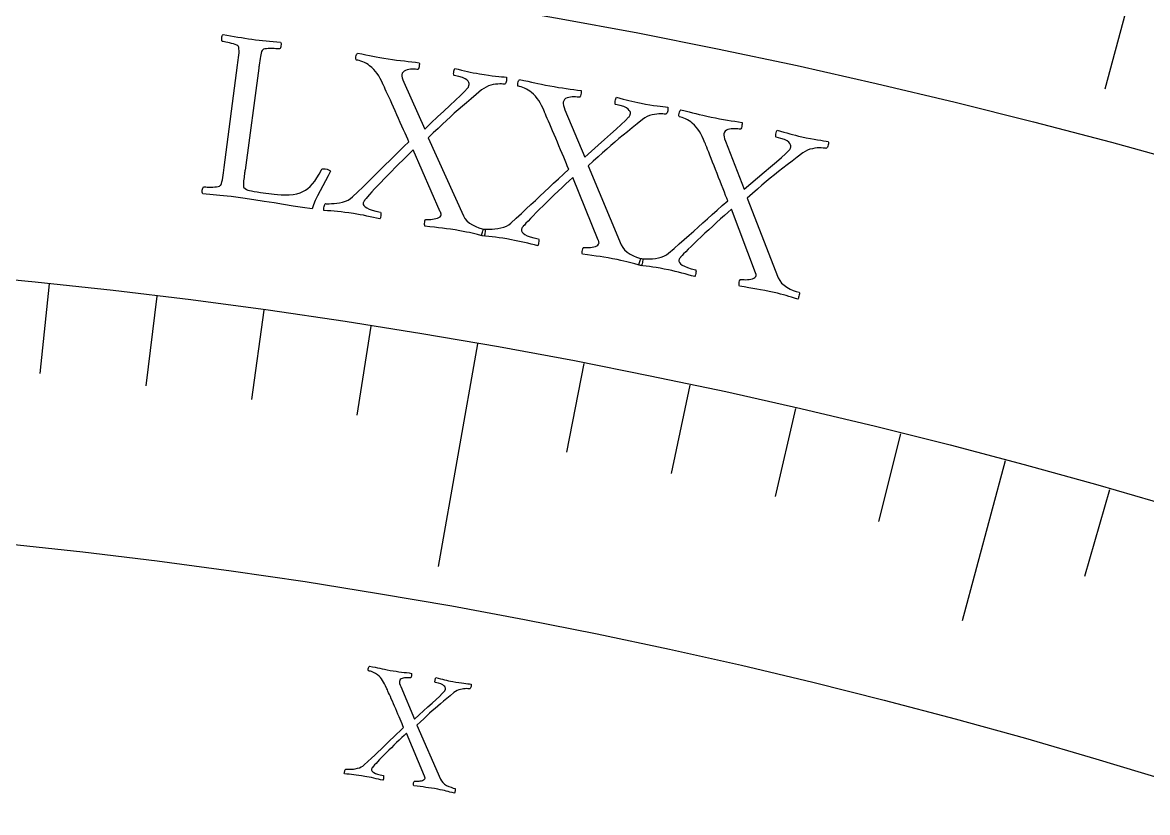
# Model space of a CAD drawing. Header units: millimetres. Extents: x -92 to 92, y -92 to 120.
# Drawn here: x 8.39 to 23.59, y 76.11 to 86.79 of the extents above; entities that cross this region are included whole.
import ezdxf

# ---------------------------------------------------------------- set-up
doc = ezdxf.new("R2010")
doc.units = ezdxf.units.MM
for name, color, linetype in [('ENGRAVE', 7, 'Continuous'), ('ENGRAVE_FINE', 8, 'Continuous'), ('TEXT', 5, 'Continuous')]:
    doc.layers.add(name, color=color, linetype=linetype)

msp = doc.modelspace()

# ---------------------------------------------------------------- linework, layer by layer
at = {"layer": 'ENGRAVE'}
for points in [[(23.4619, 87.5612), (23.0131, 85.8859)], [(14.5365, 82.4407), (14.0065, 79.4346)], [(21.6664, 80.8601), (21.087, 78.6978)]]:
    msp.add_lwpolyline(points, dxfattribs=at)
for radius in [90.65, 90.65, 88.2219, 83.7125, 83.7125, 80.1513]:
    msp.add_circle((0, 0), radius, dxfattribs=at)
at = {"layer": 'ENGRAVE_FINE'}
for points in [[(8.7503, 83.2539), (8.6227, 82.0396)], [(10.202, 83.0885), (10.0532, 81.8766)], [(11.6505, 82.8978), (11.4806, 81.6887)], [(13.0955, 82.6819), (12.9045, 81.4759)], [(15.9731, 82.1745), (15.7401, 80.9759)], [(17.4048, 81.8832), (17.1509, 80.6889)], [(18.8312, 81.567), (18.5565, 80.3772)], [(20.2519, 81.2259), (19.9565, 80.0411)], [(23.0743, 80.4696), (22.7377, 79.2959)]]:
    msp.add_lwpolyline(points, dxfattribs=at)
at = {"layer": 'TEXT'}
for points in [[(11.3949, 84.7875), (11.3944, 84.7838), (11.3938, 84.7792), (11.3931, 84.7739), (11.3922, 84.7676), (11.3901, 84.7516), (11.3876, 84.7333), (11.3848, 84.7127), (11.3818, 84.6898), (11.3788, 84.6663), (11.3764, 84.6437), (11.3746, 84.6222), (11.3733, 84.6016), (11.3729, 84.5835), (11.374, 84.5695), (11.3764, 84.5594), (11.3802, 84.5534), (11.3962, 84.5407), (11.4143, 84.5299), (11.4346, 84.5211), (11.4571, 84.5144), (11.4841, 84.5085), (11.5179, 84.5023), (11.5586, 84.4958), (11.6062, 84.489), (11.7872, 84.4639), (11.8345, 84.4587), (11.8846, 84.4558), (11.9372, 84.4552), (11.9925, 84.457), (12.0466, 84.4618), (12.0956, 84.4705), (12.1395, 84.4831), (12.1783, 84.4996), (12.2108, 84.519), (12.2429, 84.5426), (12.2746, 84.5705), (12.3059, 84.6027), (12.3367, 84.6404), (12.3671, 84.6849), (12.397, 84.7363), (12.4265, 84.7945), (12.4332, 84.8024), (12.4436, 84.8072), (12.4577, 84.8089), (12.4757, 84.8075), (12.5027, 84.8023), (12.5245, 84.7953), (12.5409, 84.7865), (12.552, 84.776), (12.5185, 84.7123), (12.4836, 84.6467), (12.4475, 84.5792), (12.41, 84.5098), (12.3747, 84.4417), (12.345, 84.3783), (12.3207, 84.3196), (12.3021, 84.2655), (12.1727, 84.2847), (12.0437, 84.3045), (11.9153, 84.3249), (11.7874, 84.3458), (11.6556, 84.3671), (11.5153, 84.3884), (11.3667, 84.4098), (11.2098, 84.4313), (11.1553, 84.4382), (11.1035, 84.444), (11.0546, 84.4489), (11.0085, 84.4527), (10.9634, 84.4563), (10.9175, 84.4607), (10.8709, 84.4658), (10.8236, 84.4715), (10.8189, 84.4801), (10.8165, 84.491), (10.8162, 84.5041), (10.818, 84.5194), (10.8213, 84.5346), (10.8253, 84.5471), (10.83, 84.557), (10.8355, 84.5643), (10.8475, 84.5631), (10.8636, 84.562), (10.884, 84.5609), (10.9086, 84.56), (10.935, 84.5596), (10.961, 84.5604), (10.9864, 84.5622), (11.0114, 84.5652), (11.0334, 84.5693), (11.0499, 84.5745), (11.0609, 84.5809), (11.0664, 84.5884), (11.075, 84.6089), (11.0826, 84.6326), (11.0892, 84.6593), (11.0947, 84.6891), (11.0996, 84.7211), (11.1045, 84.7544), (11.1093, 84.789), (11.1141, 84.8248), (11.2952, 86.2066), (11.2998, 86.2425), (11.304, 86.2774), (11.3079, 86.3114), (11.3115, 86.3443), (11.3139, 86.3753), (11.3145, 86.4033), (11.3132, 86.4284), (11.31, 86.4507), (11.3067, 86.4606), (11.2976, 86.47), (11.2825, 86.4789), (11.2617, 86.4873), (11.2376, 86.4952), (11.2127, 86.5025), (11.1871, 86.5093), (11.1609, 86.5155), (11.1363, 86.5209), (11.1158, 86.5251), (11.0995, 86.5282), (11.0874, 86.53), (11.0838, 86.5385), (11.0817, 86.5493), (11.0809, 86.5624), (11.0815, 86.5779), (11.0836, 86.5933), (11.0872, 86.6059), (11.0924, 86.6157), (11.0992, 86.6228), (11.1494, 86.6146), (11.1991, 86.6062), (11.2484, 86.5976), (11.2972, 86.5888), (11.3456, 86.5803), (11.3937, 86.5724), (11.4414, 86.5651), (11.4888, 86.5586), (11.5374, 86.5524), (11.5855, 86.5469), (11.633, 86.5421), (11.6799, 86.538), (11.7271, 86.5341), (11.7753, 86.5297), (11.8246, 86.525), (11.8749, 86.5199), (11.8796, 86.5113), (11.882, 86.5004), (11.8823, 86.4873), (11.8803, 86.472), (11.8768, 86.4568), (11.8726, 86.4443), (11.8677, 86.4345), (11.8621, 86.4272), (11.8499, 86.4286), (11.8334, 86.4299), (11.8125, 86.4312), (11.7874, 86.4324), (11.7605, 86.4332), (11.7344, 86.4333), (11.709, 86.4326), (11.6844, 86.4312), (11.6626, 86.4285), (11.6457, 86.4238), (11.6336, 86.4172), (11.6265, 86.4087), (11.6196, 86.3915), (11.6134, 86.3716), (11.6079, 86.3492), (11.6031, 86.3241), (11.5987, 86.2971), (11.5944, 86.2688), (11.5901, 86.2393), (11.5859, 86.2084), (11.5852, 86.2035), (11.5845, 86.1985), (11.5839, 86.1935), (11.5832, 86.1886), (11.5825, 86.1836), (11.5819, 86.1786), (11.5812, 86.1737), (11.5805, 86.1687)], [(13.327, 86.2947), (13.3863, 86.2858), (13.4432, 86.2779), (13.4976, 86.271), (13.5496, 86.2651), (13.6002, 86.2595), (13.6503, 86.2538), (13.6999, 86.248), (13.7491, 86.2419), (13.7508, 86.2332), (13.751, 86.2213), (13.7499, 86.2063), (13.7474, 86.1881), (13.7438, 86.1709), (13.7393, 86.1589), (13.734, 86.1521), (13.7277, 86.1506), (13.7144, 86.1522), (13.698, 86.1532), (13.6785, 86.1537), (13.6559, 86.1535), (13.632, 86.1523), (13.6088, 86.1492), (13.5861, 86.1443), (13.564, 86.1376), (13.5445, 86.1283), (13.5296, 86.1156), (13.5193, 86.0993), (13.5136, 86.0796), (13.513, 86.0596), (13.517, 86.0359), (13.5256, 86.0085), (13.5388, 85.9775), (13.8241, 85.3431), (13.912, 85.4272), (13.9979, 85.5086), (14.0819, 85.5873), (14.1638, 85.6634), (14.2394, 85.734), (14.3043, 85.7967), (14.3585, 85.8514), (14.402, 85.8981), (14.4079, 85.9056), (14.4127, 85.9133), (14.4165, 85.9211), (14.4193, 85.9291), (14.4213, 85.9364), (14.4227, 85.9421), (14.4237, 85.9462), (14.4243, 85.9486), (14.4238, 85.961), (14.4184, 85.975), (14.4081, 85.9907), (14.3929, 86.0081), (14.3689, 86.0254), (14.3321, 86.0411), (14.2826, 86.0551), (14.2202, 86.0673), (14.2163, 86.0718), (14.2142, 86.0806), (14.2139, 86.0934), (14.2153, 86.1104), (14.2179, 86.1281), (14.2211, 86.1429), (14.2249, 86.1549), (14.2293, 86.164), (14.2761, 86.153), (14.3202, 86.1426), (14.3615, 86.1329), (14.4002, 86.1238), (14.4385, 86.1151), (14.4788, 86.1068), (14.5211, 86.0987), (14.5654, 86.0909), (14.6267, 86.0809), (14.683, 86.0726), (14.7345, 86.0659), (14.7811, 86.0609), (14.8233, 86.0568), (14.8617, 86.0529), (14.8963, 86.0493), (14.927, 86.0459), (14.9286, 86.0376), (14.9293, 86.0268), (14.9288, 86.0138), (14.9273, 85.9983), (14.9243, 85.983), (14.9194, 85.97), (14.9125, 85.9596), (14.9037, 85.9516), (14.8945, 85.9526), (14.8803, 85.9535), (14.8611, 85.9542), (14.837, 85.9546), (14.8095, 85.9539), (14.7803, 85.9508), (14.7495, 85.9455), (14.7169, 85.938), (14.684, 85.9274), (14.652, 85.9131), (14.6208, 85.895), (14.5905, 85.8731), (14.5185, 85.8116), (14.4513, 85.7543), (14.3891, 85.7012), (14.3317, 85.6524), (14.277, 85.6054), (14.2229, 85.5579), (14.1695, 85.5098), (14.1167, 85.4611), (14.0618, 85.4099), (14.0025, 85.3538), (13.9385, 85.2929), (13.8701, 85.2273), (14.3454, 84.1724), (14.3659, 84.1358), (14.3934, 84.1031), (14.4279, 84.0743), (14.4693, 84.0494), (14.5136, 84.0284), (14.5563, 84.0115), (14.5977, 83.9986), (14.6377, 83.9897), (14.6405, 83.981), (14.6413, 83.9696), (14.6402, 83.9556), (14.6372, 83.9389), (14.6335, 83.9228), (14.6302, 83.9105), (14.6273, 83.9018), (14.6249, 83.897), (14.5797, 83.9081), (14.5377, 83.9185), (14.4989, 83.928), (14.4634, 83.9368), (14.4276, 83.9452), (14.388, 83.9536), (14.3447, 83.962), (14.2975, 83.9703), (14.2325, 83.981), (14.1717, 83.9904), (14.1151, 83.9983), (14.0627, 84.0049), (14.0103, 84.011), (13.9534, 84.0176), (13.8923, 84.0247), (13.8268, 84.0322), (13.8224, 84.0414), (13.8203, 84.0536), (13.8202, 84.0688), (13.8224, 84.0871), (13.8261, 84.1043), (13.8306, 84.1162), (13.8359, 84.123), (13.842, 84.1245), (13.8535, 84.1233), (13.8682, 84.1227), (13.8862, 84.1229), (13.9075, 84.1239), (13.9303, 84.1259), (13.9527, 84.1295), (13.9747, 84.1346), (13.9963, 84.1413), (14.0154, 84.1497), (14.0297, 84.1599), (14.0393, 84.172), (14.0442, 84.1859), (14.0445, 84.1895), (14.0442, 84.1939), (14.0435, 84.199), (14.0423, 84.2048), (14.0406, 84.2107), (14.0387, 84.216), (14.0364, 84.2207), (14.0338, 84.2249), (13.6667, 85.0638), (13.6216, 85.0206), (13.5747, 84.9749), (13.526, 84.9267), (13.4754, 84.8761), (13.4244, 84.8244), (13.3741, 84.7733), (13.3245, 84.7226), (13.2758, 84.6724), (13.2291, 84.6239), (13.1859, 84.5782), (13.1461, 84.5354), (13.1098, 84.4954), (13.0779, 84.4597), (13.0517, 84.43), (13.0309, 84.4061), (13.0158, 84.3882), (13.0133, 84.3847), (13.0104, 84.3806), (13.0069, 84.3756), (13.0028, 84.3699), (12.9989, 84.3635), (12.9957, 84.3566), (12.9933, 84.3492), (12.9917, 84.3412), (12.9929, 84.3261), (13.0013, 84.3105), (13.0166, 84.2945), (13.0391, 84.2781), (13.0702, 84.2621), (13.1117, 84.2478), (13.1635, 84.2349), (13.2256, 84.2236), (13.2287, 84.2149), (13.2304, 84.2034), (13.2306, 84.1892), (13.2293, 84.1723), (13.227, 84.1559), (13.2243, 84.1435), (13.2212, 84.1349), (13.2176, 84.1301), (13.1737, 84.1403), (13.1293, 84.1503), (13.0844, 84.1602), (13.0391, 84.1698), (12.9938, 84.1791), (12.9487, 84.1876), (12.904, 84.1954), (12.8595, 84.2025), (12.7994, 84.2114), (12.7437, 84.2189), (12.6924, 84.225), (12.6456, 84.2299), (12.6005, 84.234), (12.5545, 84.238), (12.5077, 84.2419), (12.4601, 84.2457), (12.4589, 84.2555), (12.4595, 84.2673), (12.4619, 84.2812), (12.466, 84.2972), (12.4707, 84.3124), (12.4746, 84.3242), (12.4779, 84.3325), (12.4803, 84.3373), (12.4904, 84.3365), (12.5075, 84.3362), (12.5315, 84.3363), (12.5625, 84.3369), (12.5979, 84.3388), (12.6348, 84.343), (12.6734, 84.3495), (12.7136, 84.3582), (12.7526, 84.3699), (12.7878, 84.3854), (12.8192, 84.4046), (12.8468, 84.4276), (12.9181, 84.4962), (12.9861, 84.5618), (13.0507, 84.6246), (13.1121, 84.6844), (13.1718, 84.7429), (13.2313, 84.8016), (13.2908, 84.8605), (13.3501, 84.9195), (13.4108, 84.9799), (13.4743, 85.0425), (13.5405, 85.1073), (13.6096, 85.1745), (13.595, 85.2091), (13.5783, 85.2476), (13.5594, 85.29), (13.5383, 85.3364), (13.516, 85.3853), (13.4934, 85.4353), (13.4706, 85.4864), (13.4474, 85.5386), (13.4244, 85.5904), (13.4019, 85.6404), (13.38, 85.6887), (13.3586, 85.7351), (13.3384, 85.7786), (13.3202, 85.818), (13.3038, 85.8533), (13.2894, 85.8845), (13.2776, 85.91), (13.2691, 85.9282), (13.2641, 85.9392), (13.2624, 85.9428), (13.2422, 85.9876), (13.2219, 86.0277), (13.2015, 86.0631), (13.181, 86.0939), (13.1592, 86.122), (13.1349, 86.1492), (13.1081, 86.1754), (13.0788, 86.2008), (13.0581, 86.2165), (13.0357, 86.2306), (13.0115, 86.243), (12.9855, 86.2538), (12.9601, 86.2628), (12.9377, 86.2698), (12.9181, 86.275), (12.9015, 86.2782), (12.896, 86.2815), (12.8929, 86.2896), (12.8923, 86.3024), (12.894, 86.3199), (12.8976, 86.3379), (12.9023, 86.3524), (12.9083, 86.3634), (12.9154, 86.3707), (12.9735, 86.3602), (13.0271, 86.3502), (13.0763, 86.3405), (13.121, 86.3313), (13.1657, 86.3223), (13.215, 86.3131), (13.2688, 86.3039), (13.327, 86.2947)], [(15.5141, 85.9284), (15.5732, 85.918), (15.6298, 85.9087), (15.6841, 85.9004), (15.7359, 85.8931), (15.7863, 85.8863), (15.8363, 85.8794), (15.8858, 85.8722), (15.9348, 85.865), (15.9362, 85.8562), (15.9361, 85.8443), (15.9347, 85.8293), (15.9317, 85.8112), (15.9277, 85.7941), (15.9229, 85.7822), (15.9173, 85.7756), (15.911, 85.7742), (15.8978, 85.7761), (15.8814, 85.7776), (15.8619, 85.7785), (15.8393, 85.779), (15.8155, 85.7783), (15.7921, 85.7758), (15.7693, 85.7715), (15.747, 85.7654), (15.7273, 85.7566), (15.7121, 85.7442), (15.7014, 85.7282), (15.6952, 85.7086), (15.6941, 85.6887), (15.6975, 85.6649), (15.7054, 85.6373), (15.7178, 85.606), (15.9869, 84.9645), (16.0769, 85.0464), (16.1649, 85.1256), (16.2508, 85.2021), (16.3346, 85.2761), (16.412, 85.3448), (16.4785, 85.4058), (16.5341, 85.4591), (16.5787, 85.5047), (16.5848, 85.512), (16.5898, 85.5196), (16.5938, 85.5273), (16.5968, 85.5352), (16.5989, 85.5425), (16.6006, 85.5481), (16.6017, 85.5521), (16.6023, 85.5546), (16.6021, 85.567), (16.597, 85.5811), (16.5872, 85.5971), (16.5724, 85.6148), (16.5489, 85.6328), (16.5125, 85.6494), (16.4633, 85.6646), (16.4013, 85.6784), (16.3975, 85.6831), (16.3956, 85.6918), (16.3956, 85.7047), (16.3975, 85.7217), (16.4005, 85.7393), (16.4041, 85.754), (16.4082, 85.7659), (16.4128, 85.7749), (16.4593, 85.7627), (16.5031, 85.7512), (16.5442, 85.7404), (16.5826, 85.7303), (16.6207, 85.7207), (16.6608, 85.7113), (16.7029, 85.7022), (16.747, 85.6932), (16.808, 85.6817), (16.8641, 85.672), (16.9154, 85.664), (16.9618, 85.6578), (17.0039, 85.6526), (17.0422, 85.6478), (17.0767, 85.6433), (17.1073, 85.6391), (17.1087, 85.6307), (17.1091, 85.62), (17.1083, 85.6069), (17.1064, 85.5915), (17.103, 85.5762), (17.0978, 85.5634), (17.0906, 85.5532), (17.0816, 85.5454), (17.0724, 85.5467), (17.0583, 85.5479), (17.0391, 85.5491), (17.015, 85.5501), (16.9875, 85.5501), (16.9582, 85.5478), (16.9273, 85.5433), (16.8946, 85.5365), (16.8614, 85.5268), (16.829, 85.5133), (16.7973, 85.496), (16.7665, 85.4749), (16.6929, 85.4152), (16.6244, 85.3596), (16.5608, 85.3082), (16.5022, 85.2608), (16.4463, 85.2152), (16.3911, 85.1691), (16.3364, 85.1224), (16.2824, 85.0751), (16.2263, 85.0252), (16.1655, 84.9707), (16.1, 84.9115), (16.0299, 84.8476), (16.4783, 83.7809), (16.4979, 83.7438), (16.5246, 83.7105), (16.5583, 83.6808), (16.5991, 83.6548), (16.6427, 83.6328), (16.6851, 83.6147), (16.7261, 83.6008), (16.7658, 83.5909), (16.7684, 83.5821), (16.769, 83.5707), (16.7676, 83.5567), (16.7641, 83.5401), (16.76, 83.5241), (16.7563, 83.5119), (16.7532, 83.5033), (16.7507, 83.4985), (16.7058, 83.5108), (16.6641, 83.5222), (16.6256, 83.5328), (16.5903, 83.5425), (16.5547, 83.5517), (16.5154, 83.5611), (16.4722, 83.5706), (16.4253, 83.5802), (16.3606, 83.5925), (16.3001, 83.6034), (16.2437, 83.6128), (16.1915, 83.6207), (16.1392, 83.6281), (16.0825, 83.6362), (16.0216, 83.6448), (15.9563, 83.6539), (15.9522, 83.6632), (15.9503, 83.6755), (15.9507, 83.6907), (15.9533, 83.709), (15.9574, 83.726), (15.9622, 83.7379), (15.9677, 83.7445), (15.9739, 83.7459), (15.9853, 83.7443), (16, 83.7434), (16.018, 83.7432), (16.0394, 83.7436), (16.0622, 83.745), (16.0846, 83.7481), (16.1067, 83.7526), (16.1285, 83.7588), (16.1478, 83.7666), (16.1624, 83.7765), (16.1723, 83.7883), (16.1775, 83.8021), (16.1779, 83.8057), (16.1778, 83.8101), (16.1772, 83.8152), (16.1761, 83.8211), (16.1746, 83.827), (16.1728, 83.8323), (16.1706, 83.8371), (16.1681, 83.8413), (15.8224, 84.6893), (15.7763, 84.6472), (15.7282, 84.6028), (15.6783, 84.5558), (15.6265, 84.5065), (15.5741, 84.4561), (15.5226, 84.4063), (15.4718, 84.3569), (15.4217, 84.308), (15.3739, 84.2607), (15.3295, 84.2161), (15.2887, 84.1743), (15.2513, 84.1352), (15.2186, 84.1004), (15.1915, 84.0713), (15.1702, 84.048), (15.1546, 84.0304), (15.1521, 84.0271), (15.149, 84.0229), (15.1454, 84.0181), (15.1412, 84.0125), (15.1371, 84.0062), (15.1338, 83.9994), (15.1312, 83.992), (15.1293, 83.984), (15.1302, 83.9689), (15.1381, 83.9532), (15.1531, 83.9368), (15.1751, 83.9198), (15.2058, 83.903), (15.2469, 83.8876), (15.2984, 83.8735), (15.3602, 83.8606), (15.3631, 83.8518), (15.3645, 83.8403), (15.3643, 83.8261), (15.3626, 83.8092), (15.3599, 83.7929), (15.3569, 83.7805), (15.3535, 83.772), (15.3498, 83.7674), (15.3061, 83.7786), (15.262, 83.7898), (15.2174, 83.8007), (15.1724, 83.8116), (15.1273, 83.8219), (15.0825, 83.8316), (15.0379, 83.8406), (14.9937, 83.8488), (14.9338, 83.8592), (14.8783, 83.8681), (14.8272, 83.8755), (14.7805, 83.8816), (14.7355, 83.8868), (14.6897, 83.892), (14.643, 83.8971), (14.5955, 83.9021), (14.5945, 83.9119), (14.5954, 83.9237), (14.5982, 83.9376), (14.6027, 83.9534), (14.6078, 83.9685), (14.612, 83.9802), (14.6154, 83.9884), (14.618, 83.9931), (14.6281, 83.9921), (14.6451, 83.9914), (14.6692, 83.9909), (14.7002, 83.9907), (14.7356, 83.9917), (14.7726, 83.9949), (14.8113, 84.0004), (14.8517, 84.0081), (14.8911, 84.0189), (14.9267, 84.0335), (14.9585, 84.0519), (14.9867, 84.0741), (15.0597, 84.1409), (15.1293, 84.2048), (15.1955, 84.2658), (15.2584, 84.3241), (15.3195, 84.3811), (15.3806, 84.4382), (15.4415, 84.4956), (15.5023, 84.5531), (15.5645, 84.6119), (15.6296, 84.6729), (15.6974, 84.736), (15.7682, 84.8014), (15.7545, 84.8364), (15.7387, 84.8753), (15.7209, 84.9182), (15.701, 84.9651), (15.68, 85.0145), (15.6587, 85.0651), (15.6371, 85.1167), (15.6153, 85.1695), (15.5936, 85.2219), (15.5724, 85.2725), (15.5517, 85.3212), (15.5315, 85.3682), (15.5124, 85.4122), (15.4952, 85.4521), (15.4797, 85.4878), (15.4661, 85.5194), (15.4549, 85.5451), (15.447, 85.5636), (15.4422, 85.5746), (15.4406, 85.5783), (15.4215, 85.6235), (15.4023, 85.6641), (15.3828, 85.7001), (15.3631, 85.7314), (15.342, 85.76), (15.3184, 85.7878), (15.2923, 85.8148), (15.2637, 85.8409), (15.2434, 85.8571), (15.2213, 85.8717), (15.1974, 85.8848), (15.1717, 85.8962), (15.1465, 85.9058), (15.1243, 85.9135), (15.1049, 85.9191), (15.0884, 85.9227), (15.083, 85.9262), (15.0801, 85.9344), (15.0797, 85.9472), (15.0819, 85.9646), (15.0859, 85.9825), (15.0911, 85.9969), (15.0973, 86.0077), (15.1046, 86.0149), (15.1624, 86.0029), (15.2157, 85.9915), (15.2646, 85.9806), (15.3091, 85.9702), (15.3536, 85.9601), (15.4026, 85.9497), (15.4561, 85.9392), (15.5141, 85.9284)], [(17.6913, 85.5067), (17.75, 85.4948), (17.8064, 85.4841), (17.8604, 85.4744), (17.9121, 85.4658), (17.9623, 85.4578), (18.012, 85.4495), (18.0613, 85.4411), (18.1102, 85.4326), (18.1113, 85.4238), (18.111, 85.4119), (18.1091, 85.397), (18.1057, 85.3789), (18.1013, 85.3619), (18.0962, 85.3502), (18.0904, 85.3437), (18.0841, 85.3425), (18.0709, 85.3448), (18.0546, 85.3466), (18.0351, 85.348), (18.0126, 85.3491), (17.9887, 85.349), (17.9653, 85.3471), (17.9424, 85.3434), (17.9199, 85.3378), (17.9, 85.3295), (17.8844, 85.3175), (17.8734, 85.3018), (17.8667, 85.2824), (17.8651, 85.2625), (17.8679, 85.2386), (17.8751, 85.2109), (17.8866, 85.1792), (18.1394, 84.5311), (18.2315, 84.6107), (18.3214, 84.6876), (18.4092, 84.762), (18.4949, 84.8337), (18.574, 84.9005), (18.642, 84.9598), (18.699, 85.0116), (18.7448, 85.0561), (18.751, 85.0633), (18.7562, 85.0707), (18.7604, 85.0783), (18.7636, 85.0862), (18.7659, 85.0934), (18.7677, 85.099), (18.7689, 85.103), (18.7695, 85.1054), (18.7697, 85.1178), (18.765, 85.1321), (18.7555, 85.1483), (18.7412, 85.1664), (18.7182, 85.1849), (18.6822, 85.2024), (18.6334, 85.2189), (18.5718, 85.2343), (18.5681, 85.239), (18.5665, 85.2478), (18.5668, 85.2607), (18.569, 85.2776), (18.5725, 85.2951), (18.5765, 85.3098), (18.5809, 85.3215), (18.5858, 85.3304), (18.6319, 85.317), (18.6754, 85.3044), (18.7162, 85.2926), (18.7544, 85.2815), (18.7922, 85.271), (18.8321, 85.2606), (18.8739, 85.2504), (18.9177, 85.2403), (18.9784, 85.2273), (19.0343, 85.2161), (19.0853, 85.2068), (19.1316, 85.1994), (19.1736, 85.1932), (19.2117, 85.1874), (19.246, 85.182), (19.2765, 85.177), (19.2778, 85.1686), (19.2779, 85.1579), (19.2768, 85.1449), (19.2745, 85.1295), (19.2707, 85.1143), (19.2651, 85.1017), (19.2577, 85.0916), (19.2485, 85.084), (19.2394, 85.0855), (19.2253, 85.0871), (19.2061, 85.0888), (19.182, 85.0905), (19.1545, 85.0911), (19.1252, 85.0895), (19.0941, 85.0858), (19.0613, 85.0799), (19.0279, 85.071), (18.9951, 85.0583), (18.9631, 85.0418), (18.9317, 85.0215), (18.8567, 84.9638), (18.7867, 84.9099), (18.7218, 84.8601), (18.662, 84.8142), (18.605, 84.7701), (18.5486, 84.7254), (18.4928, 84.6801), (18.4376, 84.6342), (18.3802, 84.5857), (18.3181, 84.5327), (18.2511, 84.4752), (18.1794, 84.4131), (18.6006, 83.3354), (18.6192, 83.2979), (18.645, 83.2638), (18.678, 83.2333), (18.7181, 83.2063), (18.7612, 83.1831), (18.8031, 83.1641), (18.8437, 83.1491), (18.8832, 83.1382), (18.8856, 83.1293), (18.8858, 83.1179), (18.884, 83.1039), (18.8802, 83.0875), (18.8756, 83.0716), (18.8717, 83.0594), (18.8684, 83.051), (18.8657, 83.0462), (18.8211, 83.0596), (18.7797, 83.0721), (18.7415, 83.0836), (18.7065, 83.0942), (18.6712, 83.1044), (18.6321, 83.1148), (18.5892, 83.1253), (18.5425, 83.1361), (18.4781, 83.1501), (18.4179, 83.1625), (18.3618, 83.1733), (18.3098, 83.1825), (18.2577, 83.1913), (18.2013, 83.2008), (18.1406, 83.2109), (18.0756, 83.2218), (18.0717, 83.2312), (18.0701, 83.2435), (18.0708, 83.2587), (18.0739, 83.2768), (18.0785, 83.2938), (18.0836, 83.3055), (18.0892, 83.312), (18.0954, 83.3132), (18.1068, 83.3114), (18.1215, 83.3101), (18.1395, 83.3094), (18.1608, 83.3092), (18.1837, 83.3101), (18.2062, 83.3126), (18.2284, 83.3166), (18.2504, 83.3222), (18.2698, 83.3295), (18.2847, 83.339), (18.2949, 83.3506), (18.3004, 83.3642), (18.3009, 83.3679), (18.3009, 83.3722), (18.3004, 83.3774), (18.2995, 83.3832), (18.2981, 83.3892), (18.2964, 83.3946), (18.2944, 83.3994), (18.2921, 83.4037), (17.968, 84.2602), (17.9208, 84.2193), (17.8716, 84.1761), (17.8205, 84.1304), (17.7675, 84.0824), (17.7139, 84.0334), (17.661, 83.9849), (17.609, 83.9368), (17.5577, 83.8892), (17.5087, 83.8431), (17.4632, 83.7997), (17.4213, 83.7589), (17.383, 83.7208), (17.3494, 83.6868), (17.3216, 83.6584), (17.2997, 83.6356), (17.2836, 83.6185), (17.281, 83.6152), (17.2778, 83.6111), (17.2741, 83.6064), (17.2698, 83.6009), (17.2655, 83.5947), (17.262, 83.588), (17.2592, 83.5807), (17.2572, 83.5728), (17.2577, 83.5576), (17.2652, 83.5417), (17.2797, 83.5249), (17.3013, 83.5073), (17.3316, 83.4898), (17.3723, 83.4734), (17.4234, 83.4579), (17.4848, 83.4435), (17.4875, 83.4346), (17.4886, 83.4231), (17.4881, 83.4089), (17.4859, 83.392), (17.4828, 83.3758), (17.4795, 83.3635), (17.4759, 83.3551), (17.4721, 83.3505), (17.4287, 83.3629), (17.3849, 83.3752), (17.3406, 83.3873), (17.2959, 83.3992), (17.251, 83.4108), (17.2065, 83.4216), (17.1622, 83.4316), (17.1182, 83.441), (17.0586, 83.4529), (17.0033, 83.4632), (16.9524, 83.472), (16.9059, 83.4792), (16.861, 83.4856), (16.8154, 83.4919), (16.7688, 83.4982), (16.7214, 83.5044), (16.7207, 83.5142), (16.7219, 83.526), (16.725, 83.5398), (16.73, 83.5555), (16.7354, 83.5705), (16.7399, 83.582), (16.7436, 83.5902), (16.7463, 83.5948), (16.7563, 83.5936), (16.7733, 83.5924), (16.7974, 83.5913), (16.8284, 83.5903), (16.8638, 83.5904), (16.9009, 83.5927), (16.9397, 83.5972), (16.9803, 83.6039), (17.0199, 83.6136), (17.0559, 83.6273), (17.0882, 83.6449), (17.1169, 83.6664), (17.1915, 83.7313), (17.2628, 83.7934), (17.3305, 83.8528), (17.3949, 83.9094), (17.4574, 83.9648), (17.5199, 84.0204), (17.5823, 84.0762), (17.6445, 84.1322), (17.7082, 84.1894), (17.7748, 84.2487), (17.8442, 84.3101), (17.9166, 84.3736), (17.9038, 84.4089), (17.889, 84.4482), (17.8723, 84.4916), (17.8536, 84.539), (17.8339, 84.5889), (17.8139, 84.64), (17.7936, 84.6922), (17.7731, 84.7455), (17.7528, 84.7984), (17.7329, 84.8495), (17.7134, 84.8988), (17.6944, 84.9463), (17.6765, 84.9908), (17.6602, 85.031), (17.6457, 85.0671), (17.6328, 85.099), (17.6224, 85.1251), (17.6149, 85.1437), (17.6104, 85.1549), (17.6089, 85.1586), (17.591, 85.2043), (17.5727, 85.2454), (17.5541, 85.2818), (17.5353, 85.3137), (17.5149, 85.3428), (17.4921, 85.3711), (17.4666, 85.3987), (17.4386, 85.4256), (17.4188, 85.4423), (17.397, 85.4575), (17.3735, 85.4711), (17.3481, 85.4832), (17.3232, 85.4935), (17.3011, 85.5017), (17.2819, 85.5078), (17.2655, 85.5119), (17.2602, 85.5155), (17.2575, 85.5237), (17.2575, 85.5365), (17.2601, 85.5539), (17.2646, 85.5717), (17.2701, 85.5859), (17.2765, 85.5966), (17.284, 85.6036), (17.3415, 85.5901), (17.3945, 85.5774), (17.4432, 85.5652), (17.4874, 85.5537), (17.5316, 85.5425), (17.5803, 85.5309), (17.6336, 85.5189), (17.6913, 85.5067)], [(13.3567, 78.029), (13.3972, 78.0223), (13.436, 78.0163), (13.4732, 78.011), (13.5087, 78.0063), (13.5433, 78.002), (13.5775, 77.9976), (13.6114, 77.9931), (13.6451, 77.9884), (13.6461, 77.9824), (13.6461, 77.9743), (13.6452, 77.9639), (13.6433, 77.9514), (13.6407, 77.9397), (13.6375, 77.9315), (13.6337, 77.9269), (13.6294, 77.9259), (13.6203, 77.9271), (13.6091, 77.928), (13.5957, 77.9285), (13.5803, 77.9286), (13.5639, 77.928), (13.5479, 77.9261), (13.5324, 77.923), (13.5171, 77.9186), (13.5037, 77.9124), (13.4933, 77.9038), (13.4861, 77.8927), (13.482, 77.8792), (13.4814, 77.8655), (13.4839, 77.8492), (13.4894, 77.8303), (13.4981, 77.8088), (13.687, 77.3699), (13.7481, 77.4268), (13.8079, 77.482), (13.8662, 77.5353), (13.9231, 77.5868), (13.9756, 77.6347), (14.0207, 77.6772), (14.0584, 77.7144), (14.0887, 77.7461), (14.0928, 77.7512), (14.0961, 77.7564), (14.0988, 77.7618), (14.1008, 77.7672), (14.1022, 77.7722), (14.1033, 77.7761), (14.104, 77.7789), (14.1044, 77.7806), (14.1041, 77.7891), (14.1006, 77.7988), (14.0937, 77.8097), (14.0835, 77.8217), (14.0672, 77.8339), (14.0421, 77.845), (14.0083, 77.855), (13.9658, 77.864), (13.9632, 77.8671), (13.9618, 77.8731), (13.9617, 77.882), (13.9628, 77.8937), (13.9648, 77.9058), (13.9671, 77.9159), (13.9698, 77.9241), (13.973, 77.9304), (14.0049, 77.9224), (14.0349, 77.9149), (14.0632, 77.9078), (14.0896, 77.9012), (14.1157, 77.8949), (14.1432, 77.8888), (14.1721, 77.8829), (14.2023, 77.8772), (14.2442, 77.8699), (14.2827, 77.8637), (14.3179, 77.8587), (14.3497, 77.8549), (14.3786, 77.8517), (14.4049, 77.8488), (14.4285, 77.846), (14.4495, 77.8434), (14.4505, 77.8377), (14.4509, 77.8303), (14.4505, 77.8213), (14.4493, 77.8107), (14.4471, 77.8002), (14.4436, 77.7913), (14.4388, 77.7842), (14.4327, 77.7788), (14.4264, 77.7796), (14.4167, 77.7803), (14.4036, 77.7809), (14.3871, 77.7814), (14.3682, 77.7811), (14.3482, 77.7792), (14.327, 77.7758), (14.3047, 77.7709), (14.2821, 77.7639), (14.26, 77.7543), (14.2385, 77.7421), (14.2175, 77.7273), (14.1676, 77.6856), (14.1211, 77.6468), (14.0779, 77.6109), (14.0381, 77.5778), (14.0002, 77.546), (13.9627, 77.5138), (13.9256, 77.4812), (13.8889, 77.4483), (13.8508, 77.4135), (13.8095, 77.3755), (13.765, 77.3343), (13.7174, 77.2898), (14.0343, 76.5603), (14.0481, 76.5349), (14.0668, 76.5122), (14.0903, 76.4922), (14.1186, 76.4747), (14.1489, 76.4599), (14.1782, 76.4479), (14.2066, 76.4387), (14.234, 76.4322), (14.2359, 76.4262), (14.2364, 76.4184), (14.2355, 76.4087), (14.2333, 76.3973), (14.2306, 76.3863), (14.2282, 76.3778), (14.2262, 76.3719), (14.2245, 76.3686), (14.1934, 76.3766), (14.1646, 76.3841), (14.138, 76.391), (14.1136, 76.3973), (14.089, 76.4034), (14.0618, 76.4095), (14.032, 76.4156), (13.9996, 76.4218), (13.955, 76.4297), (13.9132, 76.4367), (13.8743, 76.4427), (13.8383, 76.4477), (13.8022, 76.4524), (13.7631, 76.4574), (13.7211, 76.4629), (13.6761, 76.4687), (13.6731, 76.475), (13.6717, 76.4835), (13.6719, 76.4939), (13.6735, 76.5065), (13.6762, 76.5183), (13.6794, 76.5264), (13.6831, 76.531), (13.6874, 76.532), (13.6953, 76.531), (13.7054, 76.5305), (13.7178, 76.5305), (13.7325, 76.5309), (13.7482, 76.5321), (13.7636, 76.5344), (13.7788, 76.5377), (13.7938, 76.5421), (13.807, 76.5477), (13.8169, 76.5545), (13.8236, 76.5627), (13.8271, 76.5723), (13.8273, 76.5748), (13.8272, 76.5778), (13.8268, 76.5813), (13.826, 76.5853), (13.8249, 76.5894), (13.8236, 76.593), (13.8221, 76.5963), (13.8203, 76.5992), (13.5761, 77.1795), (13.5447, 77.1502), (13.512, 77.1193), (13.478, 77.0867), (13.4427, 77.0524), (13.4071, 77.0174), (13.372, 76.9828), (13.3374, 76.9485), (13.3033, 76.9145), (13.2707, 76.8817), (13.2405, 76.8507), (13.2127, 76.8217), (13.1872, 76.7946), (13.1649, 76.7705), (13.1465, 76.7503), (13.132, 76.7342), (13.1213, 76.722), (13.1196, 76.7197), (13.1176, 76.7168), (13.1151, 76.7134), (13.1123, 76.7096), (13.1095, 76.7052), (13.1072, 76.7005), (13.1055, 76.6954), (13.1043, 76.69), (13.1049, 76.6796), (13.1105, 76.6688), (13.1209, 76.6576), (13.1362, 76.646), (13.1575, 76.6347), (13.1859, 76.6244), (13.2214, 76.615), (13.264, 76.6065), (13.2661, 76.6005), (13.2671, 76.5926), (13.2671, 76.5828), (13.266, 76.5712), (13.2643, 76.56), (13.2623, 76.5514), (13.26, 76.5456), (13.2575, 76.5424), (13.2274, 76.5498), (13.1969, 76.5572), (13.1661, 76.5645), (13.135, 76.5716), (13.1039, 76.5785), (13.073, 76.5849), (13.0422, 76.5908), (13.0117, 76.5962), (12.9704, 76.603), (12.9322, 76.6088), (12.8969, 76.6136), (12.8647, 76.6175), (12.8337, 76.6209), (12.8021, 76.6242), (12.7699, 76.6275), (12.7372, 76.6307), (12.7365, 76.6374), (12.737, 76.6455), (12.7388, 76.6551), (12.7419, 76.666), (12.7453, 76.6764), (12.7481, 76.6844), (12.7505, 76.6901), (12.7522, 76.6934), (12.7591, 76.6927), (12.7709, 76.6923), (12.7874, 76.6921), (12.8088, 76.6921), (12.8332, 76.693), (12.8586, 76.6954), (12.8853, 76.6994), (12.913, 76.7049), (12.94, 76.7125), (12.9645, 76.7227), (12.9863, 76.7356), (13.0055, 76.751), (13.0553, 76.7973), (13.1029, 76.8417), (13.148, 76.8841), (13.1909, 76.9245), (13.2326, 76.9641), (13.2742, 77.0038), (13.3157, 77.0436), (13.3571, 77.0836), (13.3994, 77.1244), (13.4437, 77.1668), (13.4899, 77.2107), (13.538, 77.2561), (13.5284, 77.28), (13.5173, 77.3067), (13.5048, 77.3361), (13.4908, 77.3682), (13.476, 77.402), (13.4611, 77.4366), (13.446, 77.4719), (13.4306, 77.508), (13.4154, 77.5439), (13.4006, 77.5785), (13.3861, 77.6119), (13.3719, 77.6441), (13.3586, 77.6742), (13.3465, 77.7015), (13.3357, 77.7259), (13.3262, 77.7475), (13.3184, 77.7652), (13.3128, 77.7778), (13.3095, 77.7854), (13.3083, 77.7879), (13.295, 77.8189), (13.2816, 77.8467), (13.268, 77.8713), (13.2544, 77.8927), (13.2398, 77.9122), (13.2235, 77.9311), (13.2054, 77.9495), (13.1857, 77.9672), (13.1717, 77.9783), (13.1565, 77.9882), (13.14, 77.997), (13.1224, 78.0047), (13.1051, 78.0112), (13.0898, 78.0163), (13.0765, 78.02), (13.0652, 78.0225), (13.0615, 78.0248), (13.0595, 78.0304), (13.0592, 78.0392), (13.0606, 78.0512), (13.0632, 78.0636), (13.0667, 78.0735), (13.0709, 78.0809), (13.0758, 78.0859), (13.1155, 78.078), (13.1521, 78.0705), (13.1856, 78.0633), (13.2161, 78.0565), (13.2466, 78.0498), (13.2802, 78.043), (13.3169, 78.036), (13.3567, 78.029)]]:
    msp.add_lwpolyline(points, close=True, dxfattribs=at)

doc.saveas('drawing.dxf')
